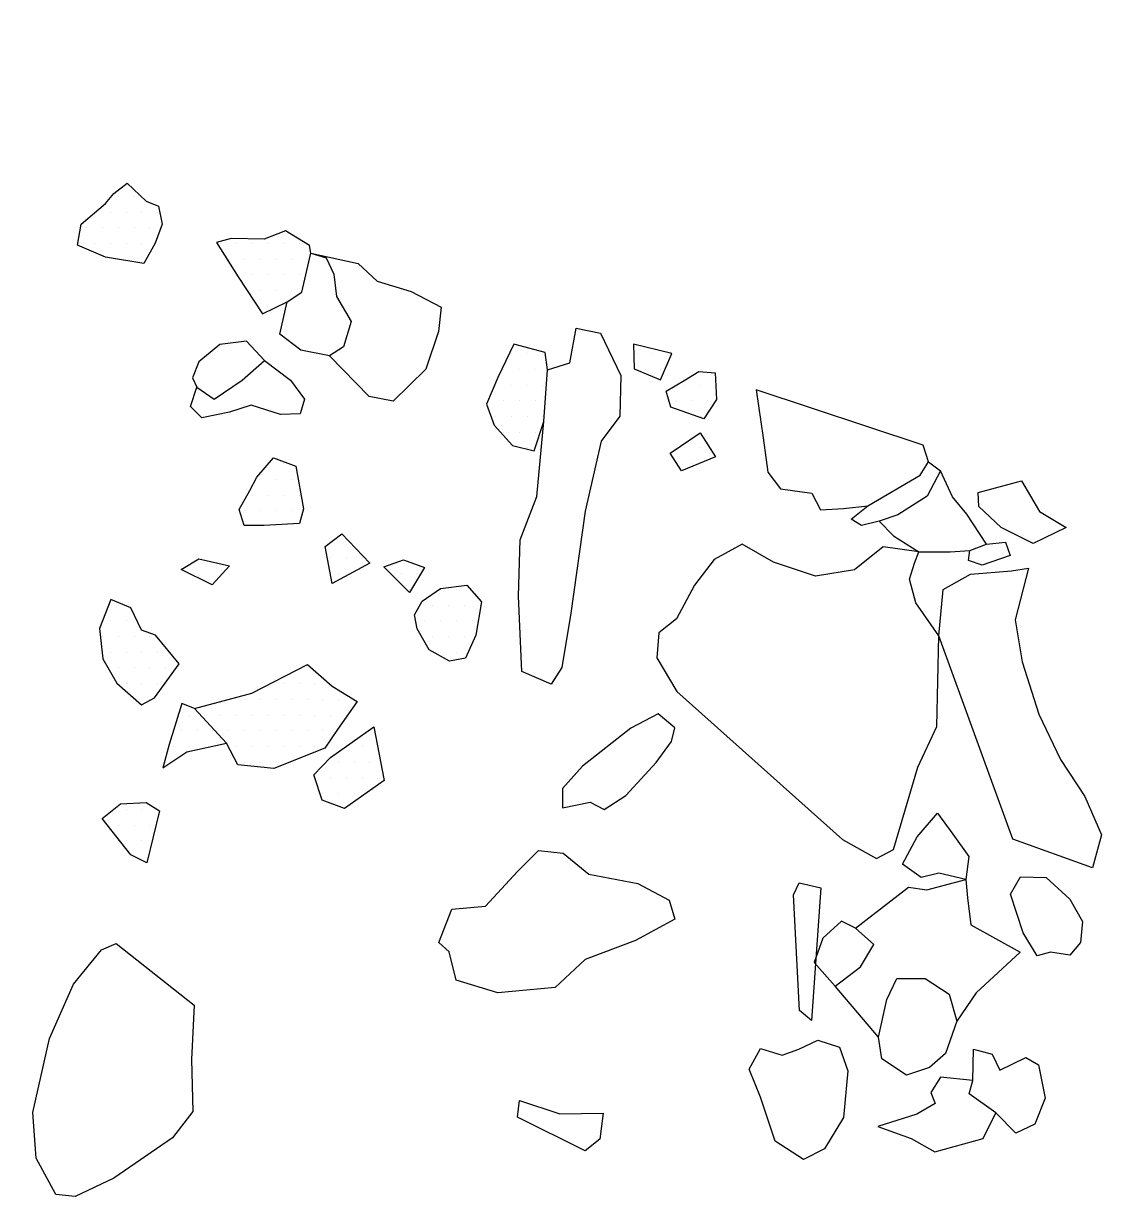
# Model space of a CAD drawing. Extents: x -889 to -513, y -1201 to -982.
# Drawn here: x -693.2 to -607.5, y -1138.3 to -1045 of the extents above; entities that cross this region are included whole.
import ezdxf

# ---------------------------------------------------------------- set-up
doc = ezdxf.new("R2010")
doc.units = 0
doc.header["$LTSCALE"] = 25
doc.header["$MEASUREMENT"] = 0
doc.layers.get('0').update_dxf_attribs({"linetype": 'CONTINUOUS'})
doc.layers.add('STEINE', color=4, linetype='CONTINUOUS')
doc.layers.add('STEINESCHRAFF', color=4, linetype='CONTINUOUS')

# ---------------------------------------------------------------- blocks, each defined once
blk = doc.blocks.new('*X2')
at = {"color": 0}
for p, q in [((-728.75, -1045), (-728.75, -1045)), ((-727.5, -1045), (-727.5, -1045)), ((-729.375, -1046.25), (-729.375, -1046.25)), ((-728.125, -1046.25), (-728.125, -1046.25)), ((-726.875, -1046.25), (-726.875, -1046.25)), ((-728.75, -1047.5), (-728.75, -1047.5)), ((-727.5, -1047.5), (-727.5, -1047.5)), ((-726.25, -1047.5), (-726.25, -1047.5)), ((-729.375, -1048.75), (-729.375, -1048.75)), ((-728.125, -1048.75), (-728.125, -1048.75)), ((-726.875, -1048.75), (-726.875, -1048.75)), ((-728.75, -1050), (-728.75, -1050)), ((-727.5, -1050), (-727.5, -1050)), ((-726.25, -1050), (-726.25, -1050)), ((-729.375, -1051.25), (-729.375, -1051.25)), ((-728.125, -1051.25), (-728.125, -1051.25)), ((-726.875, -1051.25), (-726.875, -1051.25)), ((-728.75, -1052.5), (-728.75, -1052.5)), ((-727.5, -1052.5), (-727.5, -1052.5)), ((-702.5, -1052.5), (-702.5, -1052.5)), ((-701.25, -1052.5), (-701.25, -1052.5)), ((-703.125, -1053.75), (-703.125, -1053.75)), ((-701.875, -1053.75), (-701.875, -1053.75)), ((-700.625, -1053.75), (-700.625, -1053.75)), ((-703.75, -1055), (-703.75, -1055)), ((-702.5, -1055), (-702.5, -1055)), ((-701.25, -1055), (-701.25, -1055)), ((-705.625, -1056.25), (-705.625, -1056.25)), ((-704.375, -1056.25), (-704.375, -1056.25)), ((-703.125, -1056.25), (-703.125, -1056.25)), ((-701.875, -1056.25), (-701.875, -1056.25)), ((-700.625, -1056.25), (-700.625, -1056.25)), ((-726.25, -1057.5), (-726.25, -1057.5)), ((-725, -1057.5), (-725, -1057.5)), ((-723.75, -1057.5), (-723.75, -1057.5)), ((-706.25, -1057.5), (-706.25, -1057.5)), ((-705, -1057.5), (-705, -1057.5)), ((-703.75, -1057.5), (-703.75, -1057.5)), ((-702.5, -1057.5), (-702.5, -1057.5)), ((-726.875, -1058.75), (-726.875, -1058.75)), ((-725.625, -1058.75), (-725.625, -1058.75)), ((-724.375, -1058.75), (-724.375, -1058.75)), ((-723.125, -1058.75), (-723.125, -1058.75)), ((-721.875, -1058.75), (-721.875, -1058.75)), ((-706.875, -1058.75), (-706.875, -1058.75)), ((-705.625, -1058.75), (-705.625, -1058.75)), ((-685.625, -1058.75), (-685.625, -1058.75)), ((-684.375, -1058.75), (-684.375, -1058.75)), ((-728.75, -1060), (-728.75, -1060)), ((-727.5, -1060), (-727.5, -1060)), ((-726.25, -1060), (-726.25, -1060)), ((-725, -1060), (-725, -1060)), ((-723.75, -1060), (-723.75, -1060)), ((-722.5, -1060), (-722.5, -1060)), ((-721.25, -1060), (-721.25, -1060)), ((-686.25, -1060), (-686.25, -1060)), ((-685, -1060), (-685, -1060)), ((-683.75, -1060), (-683.75, -1060)), ((-682.5, -1060), (-682.5, -1060)), ((-726.875, -1061.25), (-726.875, -1061.25)), ((-688.125, -1061.25), (-688.125, -1061.25)), ((-686.875, -1061.25), (-686.875, -1061.25)), ((-685.625, -1061.25), (-685.625, -1061.25)), ((-684.375, -1061.25), (-684.375, -1061.25)), ((-683.125, -1061.25), (-683.125, -1061.25)), ((-688.75, -1062.5), (-688.75, -1062.5)), ((-687.5, -1062.5), (-687.5, -1062.5)), ((-686.25, -1062.5), (-686.25, -1062.5)), ((-685, -1062.5), (-685, -1062.5)), ((-683.75, -1062.5), (-683.75, -1062.5)), ((-677.5, -1062.5), (-677.5, -1062.5)), ((-676.25, -1062.5), (-676.25, -1062.5)), ((-675, -1062.5), (-675, -1062.5)), ((-673.75, -1062.5), (-673.75, -1062.5)), ((-672.5, -1062.5), (-672.5, -1062.5)), ((-671.25, -1062.5), (-671.25, -1062.5)), ((-685.625, -1063.75), (-685.625, -1063.75)), ((-684.375, -1063.75), (-684.375, -1063.75)), ((-676.875, -1063.75), (-676.875, -1063.75)), ((-675.625, -1063.75), (-675.625, -1063.75)), ((-674.375, -1063.75), (-674.375, -1063.75)), ((-673.125, -1063.75), (-673.125, -1063.75)), ((-671.875, -1063.75), (-671.875, -1063.75)), ((-670.625, -1063.75), (-670.625, -1063.75)), ((-675, -1065), (-675, -1065)), ((-673.75, -1065), (-673.75, -1065)), ((-672.5, -1065), (-672.5, -1065)), ((-671.25, -1065), (-671.25, -1065)), ((-674.375, -1066.25), (-674.375, -1066.25)), ((-673.125, -1066.25), (-673.125, -1066.25)), ((-671.875, -1066.25), (-671.875, -1066.25)), ((-673.75, -1067.5), (-673.75, -1067.5)), ((-654.375, -1071.25), (-654.375, -1071.25)), ((-653.125, -1071.25), (-653.125, -1071.25)), ((-651.875, -1071.25), (-651.875, -1071.25)), ((-644.375, -1071.25), (-644.375, -1071.25)), ((-643.125, -1071.25), (-643.125, -1071.25)), ((-641.875, -1071.25), (-641.875, -1071.25)), ((-655, -1072.5), (-655, -1072.5)), ((-653.75, -1072.5), (-653.75, -1072.5)), ((-652.5, -1072.5), (-652.5, -1072.5)), ((-643.75, -1072.5), (-643.75, -1072.5)), ((-642.5, -1072.5), (-642.5, -1072.5)), ((-703.125, -1073.75), (-703.125, -1073.75)), ((-701.875, -1073.75), (-701.875, -1073.75)), ((-655.625, -1073.75), (-655.625, -1073.75)), ((-654.375, -1073.75), (-654.375, -1073.75)), ((-653.125, -1073.75), (-653.125, -1073.75)), ((-651.875, -1073.75), (-651.875, -1073.75)), ((-640.625, -1073.75), (-640.625, -1073.75)), ((-639.375, -1073.75), (-639.375, -1073.75)), ((-638.125, -1073.75), (-638.125, -1073.75)), ((-703.75, -1075), (-703.75, -1075)), ((-702.5, -1075), (-702.5, -1075)), ((-656.25, -1075), (-656.25, -1075)), ((-655, -1075), (-655, -1075)), ((-653.75, -1075), (-653.75, -1075)), ((-652.5, -1075), (-652.5, -1075)), ((-641.25, -1075), (-641.25, -1075)), ((-640, -1075), (-640, -1075)), ((-638.75, -1075), (-638.75, -1075)), ((-703.125, -1076.25), (-703.125, -1076.25)), ((-655.625, -1076.25), (-655.625, -1076.25)), ((-654.375, -1076.25), (-654.375, -1076.25)), ((-653.125, -1076.25), (-653.125, -1076.25)), ((-651.875, -1076.25), (-651.875, -1076.25)), ((-639.375, -1076.25), (-639.375, -1076.25)), ((-655, -1077.5), (-655, -1077.5)), ((-653.75, -1077.5), (-653.75, -1077.5)), ((-652.5, -1077.5), (-652.5, -1077.5)), ((-653.125, -1078.75), (-653.125, -1078.75)), ((-640.625, -1078.75), (-640.625, -1078.75)), ((-639.375, -1078.75), (-639.375, -1078.75)), ((-672.5, -1080), (-672.5, -1080)), ((-640, -1080), (-640, -1080)), ((-674.375, -1081.25), (-674.375, -1081.25)), ((-673.125, -1081.25), (-673.125, -1081.25)), ((-671.875, -1081.25), (-671.875, -1081.25)), ((-675, -1082.5), (-675, -1082.5)), ((-673.75, -1082.5), (-673.75, -1082.5)), ((-672.5, -1082.5), (-672.5, -1082.5)), ((-671.25, -1082.5), (-671.25, -1082.5)), ((-675.625, -1083.75), (-675.625, -1083.75)), ((-674.375, -1083.75), (-674.375, -1083.75)), ((-673.125, -1083.75), (-673.125, -1083.75)), ((-671.875, -1083.75), (-671.875, -1083.75)), ((-668.125, -1086.25), (-668.125, -1086.25)), ((-668.75, -1087.5), (-668.75, -1087.5)), ((-667.5, -1087.5), (-667.5, -1087.5)), ((-666.25, -1087.5), (-666.25, -1087.5)), ((-719.375, -1088.75), (-719.375, -1088.75)), ((-718.125, -1088.75), (-718.125, -1088.75)), ((-716.875, -1088.75), (-716.875, -1088.75)), ((-668.125, -1088.75), (-668.125, -1088.75)), ((-663.125, -1088.75), (-663.125, -1088.75)), ((-661.875, -1088.75), (-661.875, -1088.75)), ((-721.25, -1090), (-721.25, -1090)), ((-720, -1090), (-720, -1090)), ((-718.75, -1090), (-718.75, -1090)), ((-717.5, -1090), (-717.5, -1090)), ((-716.25, -1090), (-716.25, -1090)), ((-662.5, -1090), (-662.5, -1090)), ((-660, -1090), (-660, -1090)), ((-658.75, -1090), (-658.75, -1090)), ((-721.875, -1091.25), (-721.875, -1091.25)), ((-720.625, -1091.25), (-720.625, -1091.25)), ((-719.375, -1091.25), (-719.375, -1091.25)), ((-718.125, -1091.25), (-718.125, -1091.25)), ((-716.875, -1091.25), (-716.875, -1091.25)), ((-685.625, -1091.25), (-685.625, -1091.25)), ((-660.625, -1091.25), (-660.625, -1091.25)), ((-659.375, -1091.25), (-659.375, -1091.25)), ((-658.125, -1091.25), (-658.125, -1091.25)), ((-656.875, -1091.25), (-656.875, -1091.25)), ((-721.25, -1092.5), (-721.25, -1092.5)), ((-720, -1092.5), (-720, -1092.5)), ((-686.25, -1092.5), (-686.25, -1092.5)), ((-685, -1092.5), (-685, -1092.5)), ((-661.25, -1092.5), (-661.25, -1092.5)), ((-660, -1092.5), (-660, -1092.5)), ((-658.75, -1092.5), (-658.75, -1092.5)), ((-657.5, -1092.5), (-657.5, -1092.5)), ((-686.875, -1093.75), (-686.875, -1093.75)), ((-685.625, -1093.75), (-685.625, -1093.75)), ((-684.375, -1093.75), (-684.375, -1093.75)), ((-683.125, -1093.75), (-683.125, -1093.75)), ((-660.625, -1093.75), (-660.625, -1093.75)), ((-659.375, -1093.75), (-659.375, -1093.75)), ((-658.125, -1093.75), (-658.125, -1093.75)), ((-686.25, -1095), (-686.25, -1095)), ((-685, -1095), (-685, -1095)), ((-683.75, -1095), (-683.75, -1095)), ((-682.5, -1095), (-682.5, -1095)), ((-660, -1095), (-660, -1095)), ((-658.75, -1095), (-658.75, -1095)), ((-685.625, -1096.25), (-685.625, -1096.25)), ((-684.375, -1096.25), (-684.375, -1096.25)), ((-683.125, -1096.25), (-683.125, -1096.25)), ((-681.875, -1096.25), (-681.875, -1096.25)), ((-670.625, -1096.25), (-670.625, -1096.25)), ((-685, -1097.5), (-685, -1097.5)), ((-683.75, -1097.5), (-683.75, -1097.5)), ((-682.5, -1097.5), (-682.5, -1097.5)), ((-672.5, -1097.5), (-672.5, -1097.5)), ((-671.25, -1097.5), (-671.25, -1097.5)), ((-670, -1097.5), (-670, -1097.5)), ((-683.125, -1098.75), (-683.125, -1098.75)), ((-675.625, -1098.75), (-675.625, -1098.75)), ((-674.375, -1098.75), (-674.375, -1098.75)), ((-673.125, -1098.75), (-673.125, -1098.75)), ((-671.875, -1098.75), (-671.875, -1098.75)), ((-670.625, -1098.75), (-670.625, -1098.75)), ((-669.375, -1098.75), (-669.375, -1098.75)), ((-668.125, -1098.75), (-668.125, -1098.75)), ((-680, -1100), (-680, -1100)), ((-678.75, -1100), (-678.75, -1100)), ((-677.5, -1100), (-677.5, -1100)), ((-676.25, -1100), (-676.25, -1100)), ((-675, -1100), (-675, -1100)), ((-673.75, -1100), (-673.75, -1100)), ((-672.5, -1100), (-672.5, -1100)), ((-671.25, -1100), (-671.25, -1100)), ((-670, -1100), (-670, -1100)), ((-668.75, -1100), (-668.75, -1100)), ((-667.5, -1100), (-667.5, -1100)), ((-680.625, -1101.25), (-680.625, -1101.25)), ((-679.375, -1101.25), (-679.375, -1101.25)), ((-678.125, -1101.25), (-678.125, -1101.25)), ((-676.875, -1101.25), (-676.875, -1101.25)), ((-675.625, -1101.25), (-675.625, -1101.25)), ((-674.375, -1101.25), (-674.375, -1101.25)), ((-673.125, -1101.25), (-673.125, -1101.25)), ((-671.875, -1101.25), (-671.875, -1101.25)), ((-670.625, -1101.25), (-670.625, -1101.25)), ((-669.375, -1101.25), (-669.375, -1101.25)), ((-665.625, -1101.25), (-665.625, -1101.25)), ((-681.25, -1102.5), (-681.25, -1102.5)), ((-680, -1102.5), (-680, -1102.5)), ((-678.75, -1102.5), (-678.75, -1102.5)), ((-676.25, -1102.5), (-676.25, -1102.5)), ((-675, -1102.5), (-675, -1102.5)), ((-673.75, -1102.5), (-673.75, -1102.5)), ((-672.5, -1102.5), (-672.5, -1102.5)), ((-671.25, -1102.5), (-671.25, -1102.5)), ((-670, -1102.5), (-670, -1102.5)), ((-667.5, -1102.5), (-667.5, -1102.5)), ((-666.25, -1102.5), (-666.25, -1102.5)), ((-681.875, -1103.75), (-681.875, -1103.75)), ((-675.625, -1103.75), (-675.625, -1103.75)), ((-674.375, -1103.75), (-674.375, -1103.75)), ((-673.125, -1103.75), (-673.125, -1103.75)), ((-668.125, -1103.75), (-668.125, -1103.75)), ((-666.875, -1103.75), (-666.875, -1103.75)), ((-665.625, -1103.75), (-665.625, -1103.75)), ((-670, -1105), (-670, -1105)), ((-668.75, -1105), (-668.75, -1105)), ((-667.5, -1105), (-667.5, -1105)), ((-666.25, -1105), (-666.25, -1105)), ((-665, -1105), (-665, -1105)), ((-669.375, -1106.25), (-669.375, -1106.25)), ((-668.125, -1106.25), (-668.125, -1106.25)), ((-666.875, -1106.25), (-666.875, -1106.25)), ((-685, -1107.5), (-685, -1107.5)), ((-683.75, -1107.5), (-683.75, -1107.5)), ((-685.625, -1108.75), (-685.625, -1108.75)), ((-684.375, -1108.75), (-684.375, -1108.75)), ((-683.125, -1108.75), (-683.125, -1108.75)), ((-685, -1110), (-685, -1110)), ((-683.75, -1110), (-683.75, -1110))]:
    blk.add_line(p, q, dxfattribs=at)

msp = doc.modelspace()

# ---------------------------------------------------------------- linework, layer by layer
at = {"layer": 'STEINE'}
msp.add_lwpolyline([(-684.932, -1057.704), (-683.409, -1059.123), (-682.445, -1059.528), (-682.14, -1060.947), (-682.696, -1062.469), (-683.608, -1064.092), (-686.65, -1063.588), (-688.882, -1062.626), (-688.579, -1060.953), (-686.654, -1059.328), (-685.996, -1058.517)], close=True, dxfattribs=at)
for points in [[(-670.324, -1063.269), (-670.426, -1062.661), (-672.353, -1061.496), (-674.026, -1062.157), (-676.663, -1062.109), (-677.829, -1062.414), (-676.102, -1065.15), (-674.173, -1068.09), (-672.196, -1067.124), (-671.031, -1066.363), (-670.324, -1063.269), (-669.107, -1063.623), (-668.497, -1064.941), (-668.293, -1066.715), (-667.125, -1068.692), (-667.731, -1070.721), (-668.846, -1071.431), (-671.128, -1070.977), (-672.803, -1069.711), (-672.196, -1067.124)], [(-670.324, -1063.269), (-666.571, -1064.077), (-665.049, -1065.496), (-662.36, -1066.305), (-659.976, -1067.57), (-660.177, -1069.497), (-661.189, -1072.49), (-663.773, -1075.027), (-665.7, -1074.674), (-668.846, -1071.431)], [(-651.504, -1072.532), (-649.73, -1071.973), (-649.225, -1069.234), (-647.298, -1069.638), (-645.673, -1072.983), (-645.771, -1076.229), (-647.24, -1078.207), (-648.503, -1083.786), (-649.662, -1091.9), (-650.368, -1096.21), (-651.229, -1097.529), (-653.563, -1096.517), (-653.821, -1090.534), (-653.673, -1086.072), (-652.358, -1082.623), (-651.805, -1076.639)], [(-674.018, -1071.791), (-675.439, -1070.271), (-677.568, -1070.526), (-679.24, -1071.897), (-679.746, -1073.165), (-679.391, -1073.925), (-678.021, -1074.887), (-675.791, -1073.364), (-674.018, -1071.791)], [(-651.504, -1072.532), (-651.708, -1071.163), (-654.193, -1070.506), (-655.459, -1073.144), (-656.37, -1075.274), (-655.76, -1076.947), (-654.288, -1078.568), (-652.564, -1078.972), (-651.805, -1076.639), (-651.504, -1072.532)], [(-644.661, -1070.498), (-644.608, -1072.475), (-642.529, -1073.336), (-641.618, -1071.256), (-644.661, -1070.498)], [(-674.018, -1071.791), (-671.938, -1073.361), (-670.821, -1074.881), (-671.175, -1076.048), (-672.747, -1076.1), (-675.08, -1075.341), (-676.803, -1075.9), (-678.983, -1076.359), (-679.896, -1075.447), (-679.391, -1073.925)], [(-639.487, -1072.674), (-638.169, -1072.774), (-638.065, -1074.904), (-639.078, -1076.426), (-641.716, -1075.515), (-642.072, -1074.248), (-640.653, -1073.385), (-639.487, -1072.674)], [(-634.922, -1074.14), (-634.361, -1077.943), (-634.004, -1080.68), (-632.989, -1081.998), (-630.504, -1082.351), (-629.793, -1083.668), (-627.968, -1083.565), (-626.041, -1083.361), (-621.885, -1080.923), (-621.227, -1079.858), (-621.634, -1078.54), (-634.922, -1074.14)], [(-641.763, -1079.166), (-639.382, -1077.541), (-638.163, -1079.467), (-640.849, -1080.585), (-641.763, -1079.166)], [(-674.618, -1081.07), (-673.301, -1079.548), (-671.526, -1080.206), (-670.915, -1083.602), (-671.218, -1084.769), (-674.057, -1084.923), (-675.629, -1084.925), (-676.036, -1083.658), (-675.175, -1082.136), (-674.618, -1081.07)], [(-621.227, -1079.858), (-620.263, -1080.567), (-621.326, -1082.596), (-623.657, -1084.069), (-625.127, -1084.577), (-626.547, -1084.933), (-627.359, -1084.427), (-626.041, -1083.361)], [(-625.127, -1084.577), (-624.011, -1085.742), (-621.982, -1087.008), (-619.497, -1087.006), (-617.925, -1086.903), (-616.607, -1086.395), (-618.181, -1084.013), (-619.298, -1082.645), (-620.263, -1080.567)], [(-613.823, -1081.373), (-612.401, -1083.805), (-610.27, -1085.071), (-612.906, -1086.341), (-615.442, -1085.076), (-617.218, -1083.404), (-617.27, -1082.289), (-613.823, -1081.373)], [(-669.188, -1086.592), (-667.871, -1085.577), (-665.638, -1087.908), (-668.628, -1089.533), (-669.188, -1086.592)], [(-620.404, -1093.7), (-622.232, -1091.065), (-622.74, -1089.189), (-622.336, -1087.921), (-621.982, -1087.008), (-624.821, -1086.605), (-627.102, -1088.432), (-630.194, -1088.942), (-633.542, -1087.829), (-636.027, -1086.412), (-638.257, -1087.631), (-639.827, -1089.66), (-641.245, -1092.349), (-642.664, -1093.465), (-642.814, -1095.443), (-641.24, -1098.129), (-628.046, -1109.881), (-625.358, -1111.4), (-623.989, -1110.689), (-622.068, -1104.146), (-620.55, -1100.9), (-620.404, -1093.7)], [(-616.607, -1086.395), (-615.086, -1086.242), (-614.731, -1087.306), (-614.731, -1087.306), (-616.961, -1088.069), (-618.026, -1087.715), (-617.925, -1086.903)], [(-680.646, -1088.428), (-679.227, -1087.565), (-676.793, -1088.12), (-678.16, -1089.642), (-680.646, -1088.428)], [(-664.522, -1088.211), (-662.951, -1087.652), (-661.277, -1088.259), (-662.492, -1090.237), (-664.522, -1088.211)], [(-613.259, -1088.319), (-614.321, -1092.427), (-613.76, -1095.773), (-612.438, -1099.93), (-610.711, -1103.528), (-608.782, -1106.467), (-607.461, -1109.509), (-608.168, -1112.146), (-614.508, -1109.87), (-620.404, -1093.7), (-620.052, -1089.998), (-617.873, -1088.779), (-614.628, -1088.523), (-613.259, -1088.319)], [(-661.477, -1090.946), (-660.008, -1089.931), (-660.008, -1089.931), (-657.929, -1089.676), (-656.762, -1090.993), (-657.216, -1093.63), (-658.025, -1095.456), (-659.293, -1095.711), (-660.916, -1094.8), (-661.881, -1093.127), (-662.085, -1092.012), (-661.477, -1090.946)], [(-680.791, -1095.932), (-682.67, -1093.652), (-683.785, -1093.247), (-684.649, -1091.473), (-686.221, -1090.816), (-687.132, -1093.098), (-686.876, -1095.532), (-685.759, -1097.458), (-683.78, -1099.18), (-682.767, -1098.621), (-680.791, -1095.932)], [(-679.571, -1099.48), (-675.009, -1098.26), (-670.6, -1095.974), (-668.621, -1097.696), (-666.642, -1098.912), (-668.212, -1101.144), (-669.225, -1102.615), (-673.28, -1104.241), (-676.12, -1103.939), (-677.034, -1102.216), (-679.571, -1099.48)], [(-679.571, -1099.48), (-680.586, -1099.076), (-681.597, -1102.322), (-682.103, -1104.198), (-680.177, -1102.929), (-677.034, -1102.216)], [(-641.642, -1102.084), (-641.389, -1101.019), (-642.709, -1099.905), (-644.888, -1101.022), (-648.739, -1104.068), (-650.309, -1105.844), (-650.308, -1107.365), (-648.128, -1106.907), (-647.012, -1107.514), (-645.289, -1106.397), (-642.858, -1103.759), (-641.642, -1102.084)], [(-665.322, -1100.939), (-664.507, -1105.197), (-667.649, -1107.431), (-669.424, -1106.773), (-670.085, -1104.746), (-668.768, -1103.375), (-665.322, -1100.939)], [(-686.916, -1108.208), (-685.447, -1107.041), (-683.419, -1106.937), (-682.353, -1107.596), (-683.364, -1111.754), (-684.632, -1111.096), (-686.916, -1108.208)], [(-621.807, -1112.918), (-623.279, -1111.855), (-622.114, -1109.673), (-620.493, -1107.796), (-619.275, -1109.468), (-618.006, -1111.242), (-618.258, -1113.067), (-620.388, -1112.562), (-621.807, -1112.918)], [(-659.124, -1115.435), (-656.437, -1115.179), (-653.904, -1112.439), (-652.232, -1110.764), (-650.254, -1110.965), (-648.225, -1112.637), (-644.32, -1113.394), (-641.834, -1114.71), (-641.376, -1116.231), (-644.519, -1117.907), (-648.523, -1119.431), (-650.904, -1121.664), (-655.467, -1122.074), (-658.764, -1121.063), (-659.324, -1118.832), (-660.136, -1118.072), (-659.124, -1115.435)], [(-631.947, -1114.296), (-631.491, -1113.332), (-631.491, -1113.332), (-629.767, -1113.736), (-630.519, -1124.283), (-631.483, -1123.473), (-631.947, -1114.296)], [(-627.026, -1116.928), (-622.821, -1113.68)], [(-622.821, -1113.68), (-621.35, -1113.881), (-618.258, -1113.067), (-618.104, -1114.537), (-617.849, -1116.667), (-613.943, -1118.844), (-613.943, -1118.844), (-617.439, -1122.092), (-618.958, -1124.324)], [(-614.707, -1114.23), (-613.897, -1112.861), (-611.869, -1112.91), (-609.991, -1114.632), (-608.976, -1116.406), (-609.127, -1118.079), (-609.988, -1119.094), (-611.509, -1118.842), (-612.574, -1119.147), (-613.691, -1117.322), (-614.707, -1114.23)], [(-627.026, -1116.928), (-628.142, -1116.372), (-629.612, -1117.742), (-630.32, -1119.669), (-628.645, -1121.544), (-628.645, -1121.544), (-626.618, -1120.021), (-625.555, -1118.245), (-627.026, -1116.928)], [(-685.792, -1118.145), (-679.602, -1123.058), (-679.801, -1127.368), (-679.696, -1131.526), (-681.317, -1133.606), (-685.979, -1136.805), (-689.071, -1138.278), (-690.592, -1138.127), (-692.166, -1135.238), (-692.423, -1131.588), (-691.11, -1125.705), (-689.187, -1121.393), (-686.958, -1118.653), (-685.792, -1118.145)], [(-625.193, -1125.597), (-624.537, -1122.605), (-623.727, -1120.931), (-621.496, -1120.929), (-619.568, -1122.195), (-618.958, -1124.324), (-619.868, -1126.911), (-621.135, -1128.028), (-622.96, -1128.638), (-624.938, -1127.321), (-625.193, -1125.597)], [(-625.193, -1125.597), (-628.645, -1121.544)], [(-631.483, -1123.473), (-631.483, -1123.473), (-631.483, -1123.473), (-631.483, -1123.473), (-631.483, -1123.473), (-631.483, -1123.473), (-631.483, -1123.473), (-631.483, -1123.473), (-631.483, -1123.473)], [(-634.573, -1126.518), (-632.849, -1127.024), (-631.531, -1126.566), (-630.01, -1125.855), (-628.286, -1126.411), (-627.625, -1128.287), (-627.977, -1131.988), (-629.496, -1134.474), (-631.168, -1135.338), (-633.401, -1133.869), (-634.57, -1130.372), (-635.484, -1128.141), (-634.573, -1126.518)], [(-617.686, -1129.039), (-617.638, -1126.554), (-616.167, -1126.958), (-615.557, -1128.226), (-613.479, -1127.21), (-612.465, -1127.817), (-611.955, -1130.453), (-612.765, -1132.533), (-614.285, -1133.244), (-615.859, -1131.623)], [(-625.238, -1132.696), (-622.601, -1133.657), (-620.724, -1134.72), (-616.871, -1133.652), (-615.859, -1131.623), (-617.99, -1130.104), (-617.686, -1129.039), (-620.272, -1128.787), (-621.032, -1130.005), (-620.676, -1130.867), (-622.146, -1131.73), (-625.238, -1132.696)], [(-653.736, -1130.642), (-650.541, -1131.704), (-647.093, -1131.65), (-647.344, -1133.729), (-648.51, -1134.643), (-653.887, -1131.96), (-653.736, -1130.642)]]:
    msp.add_lwpolyline(points, dxfattribs=at)

# ---------------------------------------------------------------- block references
at = {"layer": 'STEINESCHRAFF'}
msp.add_blockref('*X2', (0, 0), dxfattribs=at)

doc.saveas('drawing.dxf')
